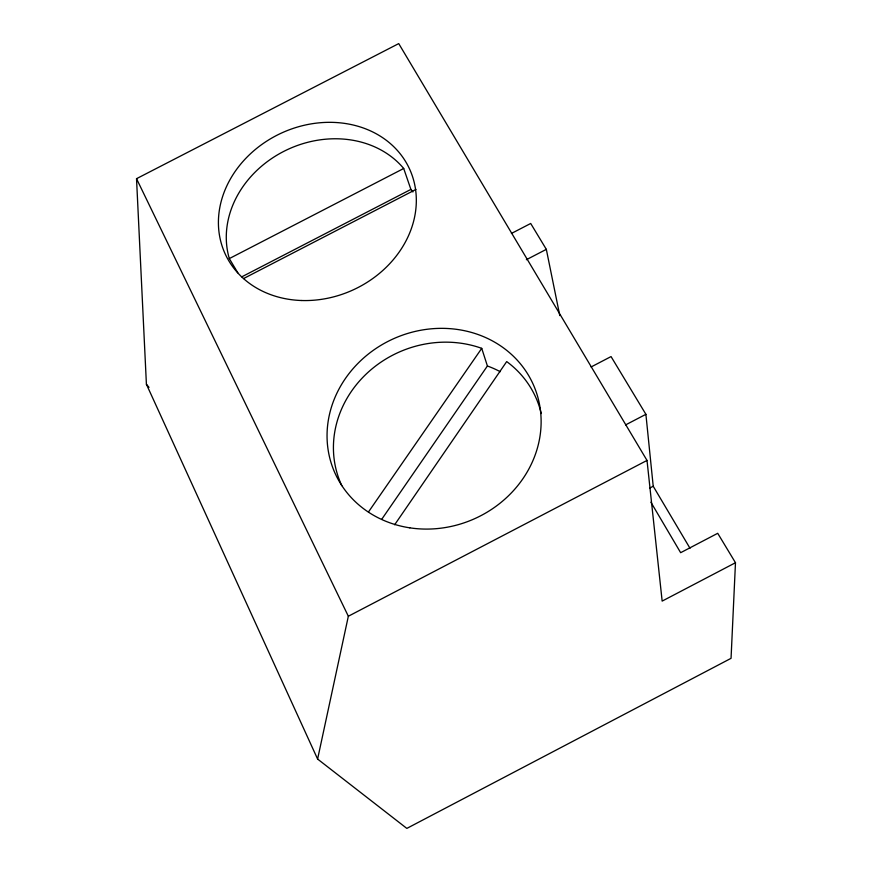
<?xml version="1.0" encoding="UTF-8"?>
<svg xmlns="http://www.w3.org/2000/svg" width="872" height="872" viewBox="0 0 872 872"><rect width="100%" height="100%" fill="white"/><g stroke="black" fill="none" stroke-linecap="round" stroke-linejoin="round"><path stroke-width="1.31" d="M735.478 562.723L731.052 658.327L406.832 828.4L317.604 759.054L146.409 384.247L136.523 178.684L398.733 43.6L647.013 460.427L662.153 601.102L735.478 562.723L717.721 533.304L680.651 552.685L650.904 502.218M317.604 759.054L348.342 616.242L136.523 178.684M394.645 524.77L506.697 361.586A106.569 97.184 -23.8 0 1 541.24 413.546M381.86 519.102L487.404 365.989L481.736 348.342A106.569 97.184 -23.8 0 0 365.041 375.167A106.569 97.184 -23.8 0 0 341.78 485.628M368.485 511.951L481.736 348.342M649.684 488.08L653.215 486.238L645.901 414.32L611.054 356.583L591.107 366.959M625.606 424.893L645.901 414.32M348.342 616.242L647.013 460.427M511.417 233.456L530.699 223.472L546.33 249.359L559.791 315.599M526.361 259.714L546.33 249.359M237.827 272.827L229.314 258.592L403.703 168.481L410.897 189.409A97.381 83.625 -25 0 1 412.925 191.96M241.806 276.827L410.897 189.409M243.582 278.55L415.988 189.409M146.409 384.247L149.003 387.364M653.215 486.238L690.014 548.292M487.404 365.989A103.899 95.19 -23.8 0 1 500.234 371.701M229.314 258.592A99.713 85.118 -25 0 1 283.302 151.63A99.713 85.118 -25 0 1 403.703 168.481M301.232 300.502A101.49 86.219 -24.9 0 0 409.982 169.942A101.49 86.219 -24.9 0 0 240.89 163.882A101.49 86.219 -24.9 0 0 301.232 300.502M409.807 527.833A108.586 98.689 -23.8 0 0 536.509 392.858A108.586 98.689 -23.8 0 0 355.94 365.466A108.586 98.689 -23.8 0 0 409.807 527.833"/></g></svg>
